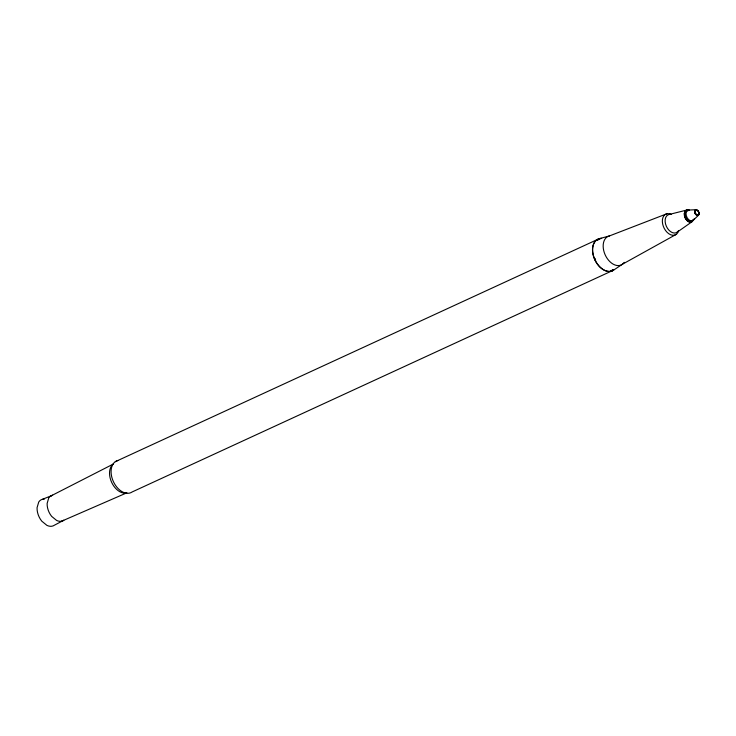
<?xml version="1.0" encoding="UTF-8"?>
<svg xmlns="http://www.w3.org/2000/svg" width="736" height="736" viewBox="0 0 736 736"><rect width="100%" height="100%" fill="white"/><g stroke="black" fill="none" stroke-linecap="round" stroke-linejoin="round"><path stroke-width="1.1" d="M697.737 210.836A2.788 1.831 65.3 0 0 694.802 211.471C693.496 214.24 701.316 217.884 695.29 213.744C691.665 205.776 703.515 214.112 696.044 209.962M697.231 215.326L695.134 213.008L695.097 210.588M698.979 212.906L698.528 214.765L698.795 212.207M698.685 214.691L697.737 215.317A2.788 1.831 65.3 0 0 698.814 213.909M693.045 220.496L698.455 215.271M677.065 232.263L692.088 221.692M676.218 234.388L622.242 264.334L613.769 270.038A17.397 11.436 65.3 0 1 594.246 258.097A17.397 11.436 65.3 0 1 601.652 238.409M50.434 496.202L113.427 463.993A16.036 10.543 65.3 0 0 111.559 482.163A16.036 10.543 65.3 0 0 126.491 492.982M115.313 461.674L596.73 239.844M61.668 521.189L126.914 492.798M42.734 499.192L52.587 495.264A13.579 8.933 65.3 0 0 48.732 497.968L47.141 503.424A13.929 9.154 65.3 0 0 51.676 516.396L56.598 520.426A13.579 8.933 65.3 0 0 63.82 520.251L54.427 525.191A14.131 9.292 65.3 0 1 46.92 525.375L41.796 521.18A14.49 9.522 65.3 0 1 37.067 507.693L38.732 502.016A14.131 9.292 65.3 0 1 44.418 499.045M599.601 238.584L609.445 235.934L666.917 213.753M669.052 214.498L686.835 210.036M688.344 210.064L695.962 209.723M693.422 219.714A6.449 4.241 65.3 0 1 685.446 218.537A6.449 4.241 65.3 0 1 687.994 209.999M118.045 460.469A17.397 11.436 65.3 0 0 113.28 481.381A17.397 11.436 65.3 0 0 132.213 491.924L613.64 270.103A17.397 11.436 65.3 0 1 594.118 258.152A17.397 11.436 65.3 0 1 601.524 238.464M678.279 231.003A9.835 6.458 65.3 0 1 666.365 226.302A9.835 6.458 65.3 0 1 670.818 214.443M624.192 262.329A15.704 10.322 65.3 0 1 606.068 256.643A15.704 10.322 65.3 0 1 609.454 235.943M678.574 230.883A11.417 7.507 65.3 0 1 668.766 233.708A11.417 7.507 65.3 0 1 662.428 219.65A11.417 7.507 65.3 0 1 671.14 214.378M698.961 212.17A3.064 2.015 65.3 0 1 697.038 215.4A3.064 2.015 65.3 0 1 694.913 210.68A3.064 2.015 65.3 0 1 698.639 211.444M692.815 220.211A5.768 3.79 65.3 0 1 685.814 217.451A5.768 3.79 65.3 0 1 688.436 210.487M693.34 219.641A6.32 4.158 65.3 0 1 685.52 218.491A6.32 4.158 65.3 0 1 688.013 210.119M595.525 260.406A16.836 11.068 65.3 0 1 594.614 258.391M597.006 240.332A16.836 11.068 65.3 0 1 599.656 239.172M613.364 269.606A16.836 11.068 65.3 0 1 610.724 270.765M595.645 260.342A16.836 11.068 65.3 0 1 594.743 258.327M597.135 240.276A16.836 11.068 65.3 0 1 599.785 239.117M613.493 269.551A16.836 11.068 65.3 0 1 610.843 270.71M694.241 218.73A5.768 3.79 65.3 0 1 687.102 217.672A5.768 3.79 65.3 0 1 689.384 210.036M691.757 221.104A5.768 3.79 65.3 0 1 684.839 215.473M684.958 212.833A5.768 3.79 65.3 0 1 686.154 211.066M687.056 210.671A5.768 3.79 65.3 0 1 688.096 210.643"/></g></svg>
